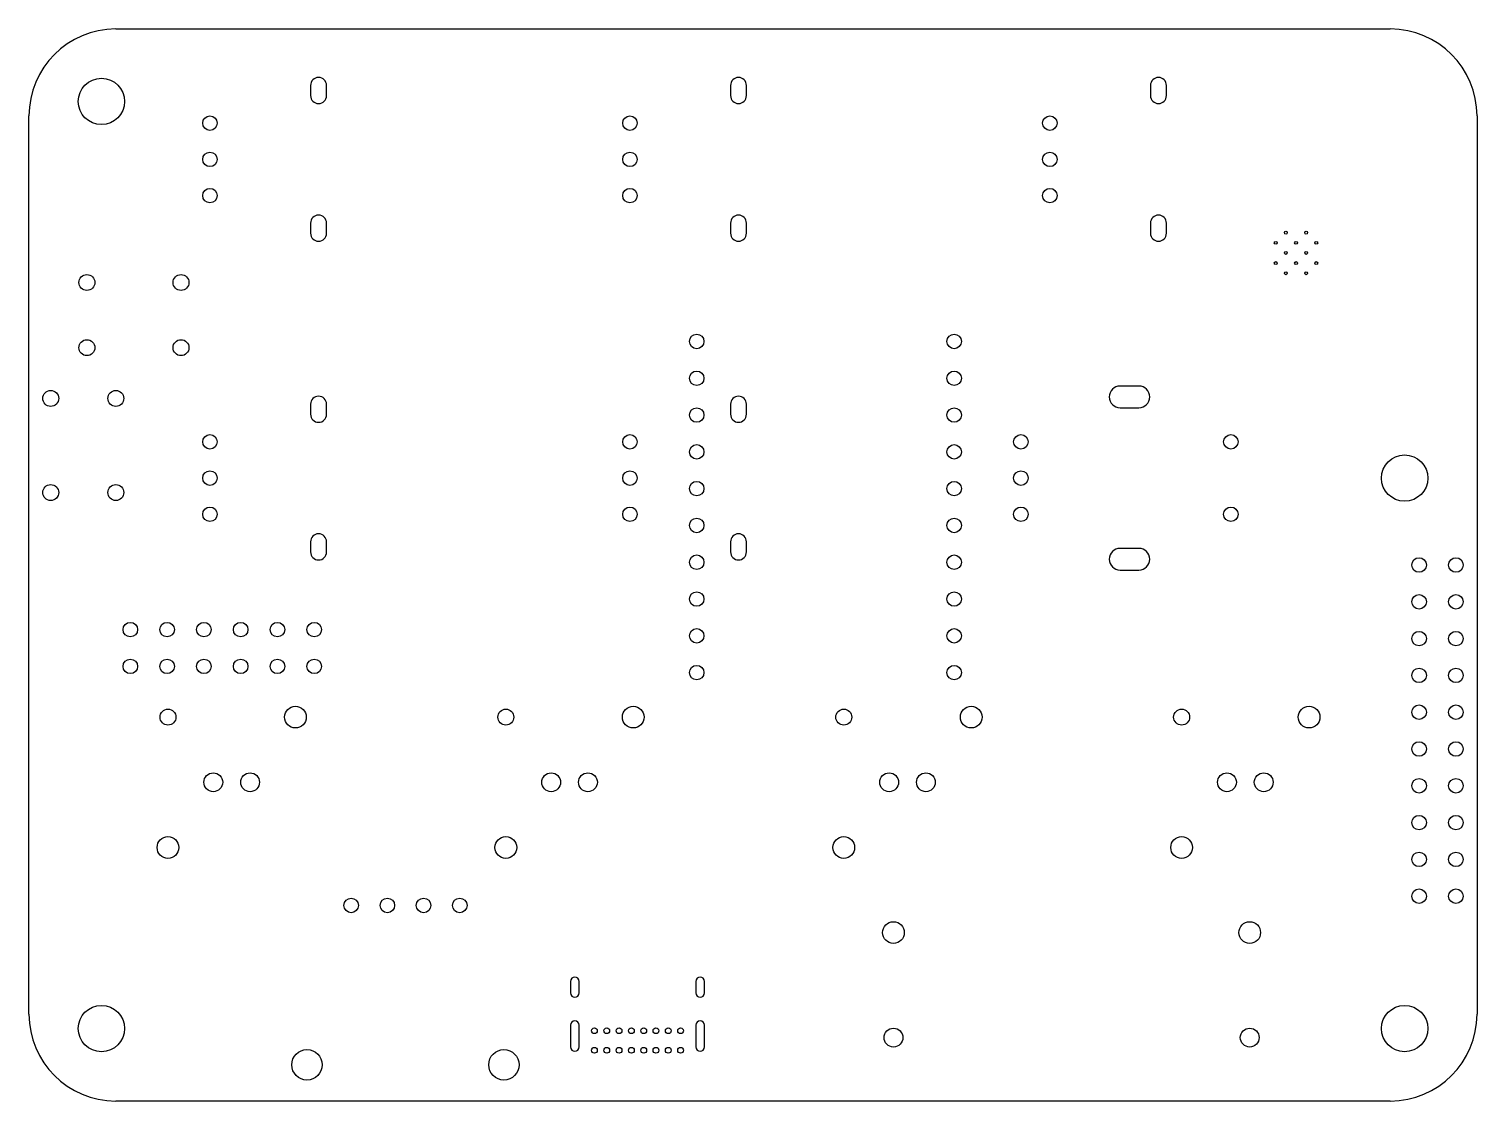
# Model space of a CAD drawing. Header units: inches. Extents: x 0 to 3.94, y -2.91 to 0.
import ezdxf

# ---------------------------------------------------------------- set-up
doc = ezdxf.new("R2010")
doc.units = ezdxf.units.IN
doc.header["$MEASUREMENT"] = 0
doc.layers.add('Edge.Cuts', color=254, linetype='CONTINUOUS', true_color=0xd0d2cd)

msp = doc.modelspace()

# ---------------------------------------------------------------- linework, layer by layer
at = {"layer": 'Edge.Cuts', "linetype": 'CONTINUOUS'}
for p, q in [((0.2362, 0), (3.7008, 0)), ((0.7657, -0.1535), (0.7657, -0.1811)), ((0.8091, -0.1811), (0.8091, -0.1535)), ((1.9075, -0.1535), (1.9075, -0.1811)), ((1.9508, -0.1811), (1.9508, -0.1535)), ((3.0492, -0.1535), (3.0492, -0.1811)), ((3.0925, -0.1811), (3.0925, -0.1535)), ((0, -2.6772), (0, -0.2362)), ((3.937, -0.2362), (3.937, -2.6772)), ((0.7657, -0.5276), (0.7657, -0.5551)), ((0.8091, -0.5551), (0.8091, -0.5276)), ((1.9075, -0.5276), (1.9075, -0.5551)), ((1.9508, -0.5551), (1.9508, -0.5276)), ((3.0492, -0.5276), (3.0492, -0.5551)), ((3.0925, -0.5551), (3.0925, -0.5276)), ((3.0177, -0.9705), (2.9665, -0.9705)), ((0.7657, -1.0197), (0.7657, -1.0472)), ((0.8091, -1.0472), (0.8091, -1.0197)), ((1.9075, -1.0197), (1.9075, -1.0472)), ((1.9508, -1.0472), (1.9508, -1.0197)), ((2.9665, -1.0295), (3.0177, -1.0295)), ((0.7657, -1.3937), (0.7657, -1.4213)), ((0.8091, -1.4213), (0.8091, -1.3937)), ((1.9075, -1.3937), (1.9075, -1.4213)), ((1.9508, -1.4213), (1.9508, -1.3937)), ((3.0177, -1.4114), (2.9665, -1.4114)), ((2.9665, -1.4705), (3.0177, -1.4705)), ((1.4724, -2.5882), (1.4724, -2.6197)), ((1.4961, -2.6197), (1.4961, -2.5882)), ((1.813, -2.5882), (1.813, -2.6197)), ((1.8366, -2.6197), (1.8366, -2.5882)), ((1.4724, -2.7075), (1.4724, -2.7665)), ((1.4961, -2.7665), (1.4961, -2.7075)), ((1.813, -2.7075), (1.813, -2.7665)), ((1.8366, -2.7665), (1.8366, -2.7075)), ((3.7008, -2.9134), (0.2362, -2.9134))]:
    msp.add_line(p, q, dxfattribs=at)
at = {"layer": 'Edge.Cuts'}
for centre, radius in [((0.1969, -0.1969), 0.063), ((0.4921, -0.2559), 0.0197), ((1.6339, -0.2559), 0.0197), ((2.7756, -0.2559), 0.0197), ((0.4921, -0.3543), 0.0197), ((1.6339, -0.3543), 0.0197), ((2.7756, -0.3543), 0.0197), ((0.4921, -0.4528), 0.0197), ((1.6339, -0.4528), 0.0197), ((2.7756, -0.4528), 0.0197), ((3.4173, -0.5535), 0.00394), ((3.4724, -0.5535), 0.00394), ((3.3898, -0.5811), 0.00394), ((3.4449, -0.5811), 0.00394), ((3.5, -0.5811), 0.00394), ((3.4173, -0.6087), 0.00394), ((3.4724, -0.6087), 0.00394), ((0.1575, -0.689), 0.0217), ((0.4134, -0.689), 0.0217), ((3.3898, -0.6362), 0.00394), ((3.4173, -0.6638), 0.00394), ((3.4449, -0.6362), 0.00394), ((3.4724, -0.6638), 0.00394), ((3.5, -0.6362), 0.00394), ((0.1575, -0.8661), 0.0217), ((0.4134, -0.8661), 0.0217), ((1.8154, -0.8492), 0.0197), ((2.5154, -0.8492), 0.0197), ((1.8154, -0.9492), 0.0197), ((2.5154, -0.9492), 0.0197), ((0.0591, -1.0039), 0.0217), ((0.2362, -1.0039), 0.0217), ((1.8154, -1.0492), 0.0197), ((2.5154, -1.0492), 0.0197), ((0.4921, -1.122), 0.0197), ((1.6339, -1.122), 0.0197), ((2.6969, -1.122), 0.0197), ((3.2677, -1.122), 0.0197), ((1.8154, -1.1492), 0.0197), ((2.5154, -1.1492), 0.0197), ((3.7402, -1.2205), 0.063), ((0.4921, -1.2205), 0.0197), ((1.6339, -1.2205), 0.0197), ((2.6969, -1.2205), 0.0197), ((0.0591, -1.2598), 0.0217), ((0.2362, -1.2598), 0.0217), ((1.8154, -1.2492), 0.0197), ((2.5154, -1.2492), 0.0197), ((0.4921, -1.3189), 0.0197), ((1.6339, -1.3189), 0.0197), ((2.6969, -1.3189), 0.0197), ((3.2677, -1.3189), 0.0197), ((1.8154, -1.3492), 0.0197), ((2.5154, -1.3492), 0.0197), ((1.8154, -1.4492), 0.0197), ((2.5154, -1.4492), 0.0197), ((3.7795, -1.4567), 0.0197), ((3.8795, -1.4567), 0.0197), ((1.8154, -1.5492), 0.0197), ((2.5154, -1.5492), 0.0197), ((3.7795, -1.5567), 0.0197), ((3.8795, -1.5567), 0.0197), ((0.2756, -1.6323), 0.0197), ((0.3756, -1.6323), 0.0197), ((0.4756, -1.6323), 0.0197), ((0.5756, -1.6323), 0.0197), ((0.6756, -1.6323), 0.0197), ((0.7756, -1.6323), 0.0197), ((1.8154, -1.6492), 0.0197), ((2.5154, -1.6492), 0.0197), ((3.7795, -1.6567), 0.0197), ((3.8795, -1.6567), 0.0197), ((0.2756, -1.7323), 0.0197), ((0.3756, -1.7323), 0.0197), ((0.4756, -1.7323), 0.0197), ((0.5756, -1.7323), 0.0197), ((0.6756, -1.7323), 0.0197), ((0.7756, -1.7323), 0.0197), ((1.8154, -1.7492), 0.0197), ((2.5154, -1.7492), 0.0197), ((3.7795, -1.7567), 0.0197), ((3.8795, -1.7567), 0.0197), ((0.378, -1.8701), 0.0217), ((0.7244, -1.8701), 0.0295), ((1.2965, -1.8701), 0.0217), ((1.6429, -1.8701), 0.0295), ((2.2154, -1.8701), 0.0217), ((2.5618, -1.8701), 0.0295), ((3.1339, -1.8701), 0.0217), ((3.4803, -1.8701), 0.0295), ((3.7795, -1.8567), 0.0197), ((3.8795, -1.8567), 0.0197), ((3.7795, -1.9567), 0.0197), ((3.8795, -1.9567), 0.0197), ((0.5012, -2.0472), 0.0256), ((0.6012, -2.0472), 0.0256), ((1.4197, -2.0472), 0.0256), ((1.5197, -2.0472), 0.0256), ((2.3386, -2.0472), 0.0256), ((2.4386, -2.0472), 0.0256), ((3.2571, -2.0472), 0.0256), ((3.3571, -2.0472), 0.0256), ((3.7795, -2.0567), 0.0197), ((3.8795, -2.0567), 0.0197), ((3.7795, -2.1567), 0.0197), ((3.8795, -2.1567), 0.0197), ((0.378, -2.2244), 0.0295), ((1.2965, -2.2244), 0.0295), ((2.2154, -2.2244), 0.0295), ((3.1339, -2.2244), 0.0295), ((3.7795, -2.2567), 0.0197), ((3.8795, -2.2567), 0.0197), ((0.876, -2.3819), 0.0197), ((0.9744, -2.3819), 0.0197), ((1.0728, -2.3819), 0.0197), ((1.1713, -2.3819), 0.0197), ((3.7795, -2.3567), 0.0197), ((3.8795, -2.3567), 0.0197), ((2.3504, -2.4557), 0.0295), ((3.3189, -2.4557), 0.0295), ((0.1969, -2.7165), 0.063), ((3.7402, -2.7165), 0.063), ((1.5374, -2.7224), 0.00787), ((1.5709, -2.7224), 0.00787), ((1.6043, -2.7224), 0.00787), ((1.6378, -2.7224), 0.00787), ((1.6713, -2.7224), 0.00787), ((1.7047, -2.7224), 0.00787), ((1.7382, -2.7224), 0.00787), ((1.7717, -2.7224), 0.00787), ((2.3504, -2.7411), 0.0256), ((3.3189, -2.7411), 0.0256), ((0.7559, -2.815), 0.0413), ((1.2913, -2.815), 0.0413), ((1.5374, -2.7756), 0.00787), ((1.5709, -2.7756), 0.00787), ((1.6043, -2.7756), 0.00787), ((1.6378, -2.7756), 0.00787), ((1.6713, -2.7756), 0.00787), ((1.7047, -2.7756), 0.00787), ((1.7382, -2.7756), 0.00787), ((1.7717, -2.7756), 0.00787)]:
    msp.add_circle(centre, radius, dxfattribs=at)
for centre, radius, start, end in [((0.2362, -0.2362), 0.2362, 90, 180), ((3.7008, -0.2362), 0.2362, 0, 90), ((0.7874, -0.1535), 0.0217, 0, 180), ((1.9291, -0.1535), 0.0217, 0, 180), ((3.0709, -0.1535), 0.0217, 0, 180), ((0.7874, -0.1811), 0.0217, -180, 0), ((1.9291, -0.1811), 0.0217, -180, 0), ((3.0709, -0.1811), 0.0217, -180, 0), ((0.7874, -0.5276), 0.0217, 0, 180), ((1.9291, -0.5276), 0.0217, 0, 180), ((3.0709, -0.5276), 0.0217, 0, 180), ((0.7874, -0.5551), 0.0217, -180, 0), ((1.9291, -0.5551), 0.0217, -180, 0), ((3.0709, -0.5551), 0.0217, -180, 0), ((2.9665, -1), 0.0295, 90, 270), ((3.0177, -1), 0.0295, -90, 90), ((0.7874, -1.0197), 0.0217, 0, 180), ((1.9291, -1.0197), 0.0217, 0, 180), ((0.7874, -1.0472), 0.0217, -180, 0), ((1.9291, -1.0472), 0.0217, -180, 0), ((0.7874, -1.3937), 0.0217, 0, 180), ((1.9291, -1.3937), 0.0217, 0, 180), ((2.9665, -1.4409), 0.0295, 90, 270), ((3.0177, -1.4409), 0.0295, -90, 90), ((0.7874, -1.4213), 0.0217, -180, 0), ((1.9291, -1.4213), 0.0217, -180, 0), ((1.4843, -2.5882), 0.0118, 0, 180), ((1.8248, -2.5882), 0.0118, 0, 180), ((1.4843, -2.6197), 0.0118, 180, 360), ((1.8248, -2.6197), 0.0118, 180, 360), ((0.2362, -2.6772), 0.2362, -180, -90), ((3.7008, -2.6772), 0.2362, -90, 0), ((1.4843, -2.7075), 0.0118, 0, 180), ((1.8248, -2.7075), 0.0118, 0, 180), ((1.4843, -2.7665), 0.0118, 180, 360), ((1.8248, -2.7665), 0.0118, 180, 360)]:
    msp.add_arc(centre, radius, start, end, dxfattribs=at)

doc.saveas('drawing.dxf')
